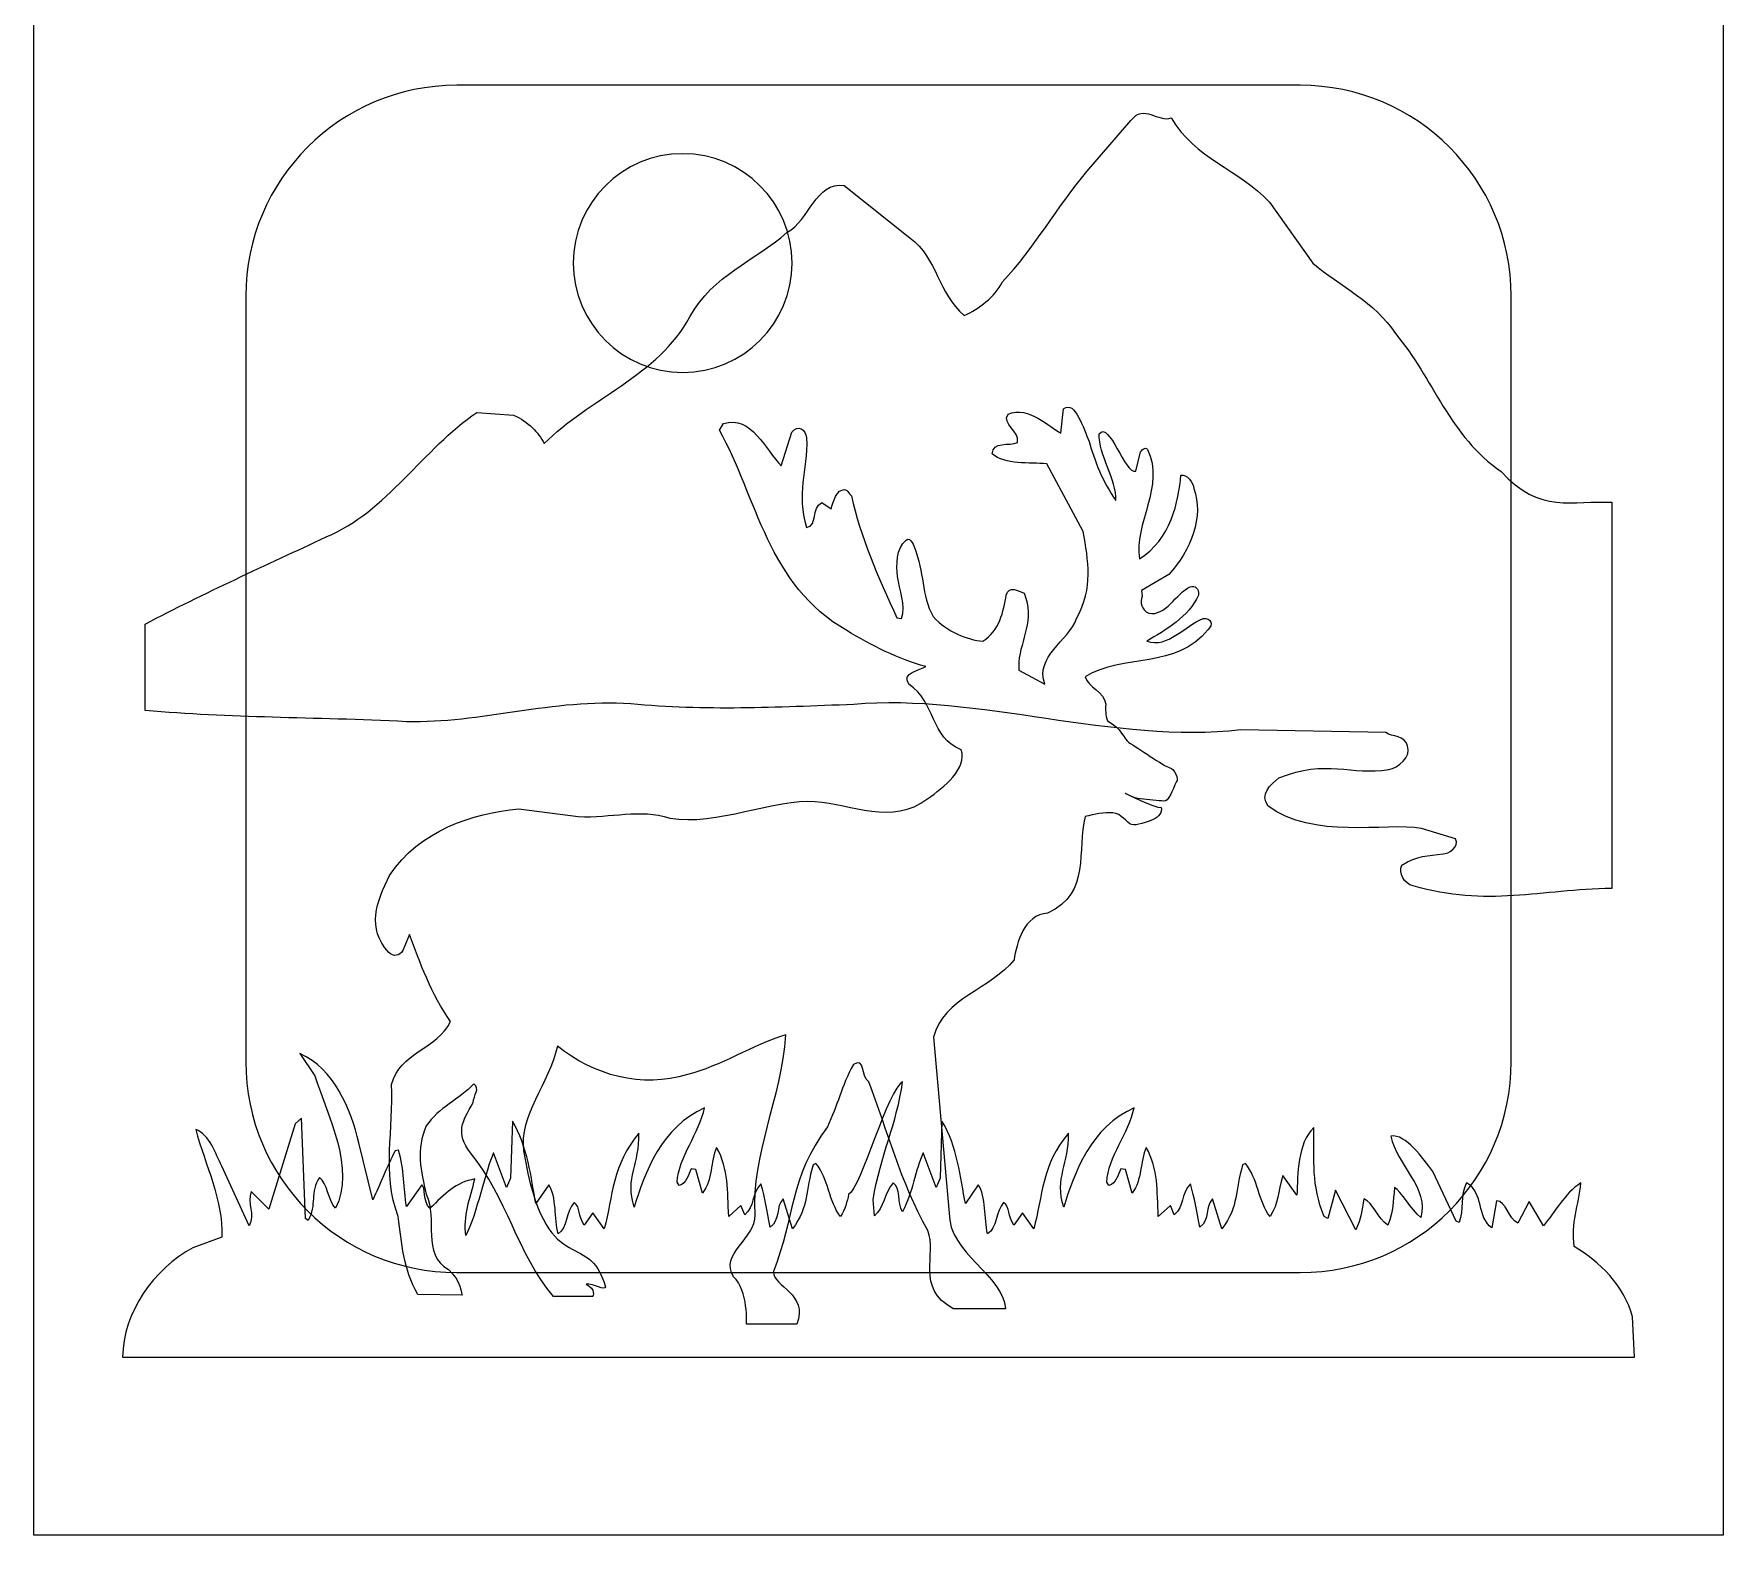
# Model space of a CAD drawing. Header units: centimetres. Extents: x -50 to 38, y -16.5 to 53.8.
# Drawn here: x 13.06 to 28.32, y -12.63 to 0.93 of the extents above; entities that cross this region are included whole.
import ezdxf
from ezdxf.lldxf.tags import DXFTag

# ---------------------------------------------------------------- set-up
doc = ezdxf.new("R2010")
doc.units = ezdxf.units.CM
doc.header["$MEASUREMENT"] = 0
doc.layers.add('layer 1', color=7, linetype='Continuous')
tags = doc.linetypes.add('New Line5', pattern=[0.2, 0.1, -0.1]).pattern_tags.tags
tags[6:7] = [DXFTag(74, 4), DXFTag(75, 0), DXFTag(340, '0'), DXFTag(46, 1.0), DXFTag(50, 0.0), DXFTag(44, 0.0), DXFTag(45, 0.0)]
tags[4:5] = [DXFTag(74, 4), DXFTag(75, 0), DXFTag(340, '0'), DXFTag(46, 1.0), DXFTag(50, 0.0), DXFTag(44, 0.0), DXFTag(45, 0.0)]
tags = doc.linetypes.add('New Line6', pattern=[0.2, 0.1, -0.1]).pattern_tags.tags
tags[6:7] = [DXFTag(74, 4), DXFTag(75, 0), DXFTag(340, '0'), DXFTag(46, 1.0), DXFTag(50, 0.0), DXFTag(44, 0.0), DXFTag(45, 0.0)]
tags[4:5] = [DXFTag(74, 4), DXFTag(75, 0), DXFTag(340, '0'), DXFTag(46, 1.0), DXFTag(50, 0.0), DXFTag(44, 0.0), DXFTag(45, 0.0)]
tags = doc.linetypes.add('New Line7', pattern=[0.2, 0.1, -0.1]).pattern_tags.tags
tags[6:7] = [DXFTag(74, 4), DXFTag(75, 0), DXFTag(340, '0'), DXFTag(46, 1.0), DXFTag(50, 0.0), DXFTag(44, 0.0), DXFTag(45, 0.0)]
tags[4:5] = [DXFTag(74, 4), DXFTag(75, 0), DXFTag(340, '0'), DXFTag(46, 1.0), DXFTag(50, 0.0), DXFTag(44, 0.0), DXFTag(45, 0.0)]
tags = doc.linetypes.add('New Line8', pattern=[0.2, 0.1, -0.1]).pattern_tags.tags
tags[6:7] = [DXFTag(74, 4), DXFTag(75, 0), DXFTag(340, '0'), DXFTag(46, 1.0), DXFTag(50, 0.0), DXFTag(44, 0.0), DXFTag(45, 0.0)]
tags[4:5] = [DXFTag(74, 4), DXFTag(75, 0), DXFTag(340, '0'), DXFTag(46, 1.0), DXFTag(50, 0.0), DXFTag(44, 0.0), DXFTag(45, 0.0)]

msp = doc.modelspace()

# ---------------------------------------------------------------- linework, layer by layer
at = {"layer": 'layer 1', "lineweight": 18}
msp.add_open_spline([(20.71448, 13.46342), (20.71448, 13.46342), (28.31883, 5.92548), (28.31883, 5.92548), (28.31883, 5.92548), (28.31883, 5.92548), (28.31883, -12.62883), (28.31883, -12.62883), (28.31883, -12.62883), (28.31883, -12.62883), (13.05753, -12.62883), (13.05753, -12.62883), (13.05753, -12.62883), (13.05753, -12.62883), (13.05753, 5.92548), (13.05753, 5.92548)], degree=3, knots=[0, 0, 0, 0, 0.2, 0.2, 0.2, 0.2, 0.4, 0.4, 0.4, 0.4, 0.6, 0.6, 0.6, 0.6, 1, 1, 1, 1], dxfattribs=at)
at = {"layer": 'layer 1', "color": 7, "lineweight": 18}
msp.add_open_spline([(16.87817, 0.46755), (16.87817, 0.46755), (24.49817, 0.46755), (24.49817, 0.46755), (24.49817, 0.46755), (25.5503, 0.46755), (26.40317, -0.38533), (26.40317, -1.43745), (26.40317, -1.43745), (26.40317, -1.43745), (26.40317, -8.3519), (26.40317, -8.3519), (26.40317, -8.3519), (26.40317, -9.40402), (25.5503, -10.2569), (24.49817, -10.2569), (24.49817, -10.2569), (24.49817, -10.2569), (16.87817, -10.2569), (16.87817, -10.2569), (16.87817, -10.2569), (15.82605, -10.2569), (14.97317, -9.40402), (14.97317, -8.3519), (14.97317, -8.3519), (14.97317, -8.3519), (14.97317, -1.43745), (14.97317, -1.43745), (14.97317, -1.43745), (14.97317, -0.38533), (15.82605, 0.46755), (16.87817, 0.46755)], degree=3, knots=[0, 0, 0, 0, 0.11111111, 0.11111111, 0.11111111, 0.11111111, 0.22222222, 0.22222222, 0.22222222, 0.22222222, 0.33333333, 0.33333333, 0.33333333, 0.33333333, 0.44444444, 0.44444444, 0.44444444, 0.44444444, 0.55555556, 0.55555556, 0.55555556, 0.55555556, 0.66666667, 0.66666667, 0.66666667, 0.66666667, 0.77777778, 0.77777778, 0.77777778, 0.77777778, 1, 1, 1, 1], dxfattribs=at)
at = {"layer": 'layer 1', "linetype": 'New Line5', "lineweight": 18}
msp.add_open_spline([(17.66947, -2.76971), (17.60964, -2.66571), (17.53072, -2.57262), (17.39148, -2.51187), (17.39148, -2.51187), (17.39148, -2.51187), (17.05987, -2.48717), (17.05987, -2.48717), (17.05987, -2.48717), (16.57656, -2.81526), (16.24495, -3.38676), (15.69815, -3.61253), (15.69815, -3.61253), (15.16545, -3.86301), (14.59043, -4.12053), (14.06479, -4.39923), (14.06479, -4.39923), (14.06479, -4.39923), (14.06479, -5.17887), (14.06479, -5.17887), (14.06479, -5.17887), (14.82675, -5.24942), (15.58173, -5.23884), (16.42487, -5.28117), (16.42487, -5.28117), (17.08809, -5.29881), (17.75131, -5.07303), (18.44981, -5.1189), (18.44981, -5.1189), (19.12362, -5.18592), (19.75509, -5.15065), (20.46418, -5.12595), (20.46418, -5.12595), (21.57539, -5.02365), (22.82775, -5.48931), (23.9602, -5.35526), (23.9602, -5.35526), (23.9602, -5.35526), (25.27254, -5.37995), (25.27254, -5.37995), (25.27254, -5.37995), (25.32898, -5.41876), (25.44187, -5.40112), (25.46656, -5.4999), (25.46656, -5.4999), (25.50537, -5.59515), (25.3819, -5.70098), (25.2972, -5.71156), (25.2972, -5.71156), (24.96206, -5.77153), (24.73275, -5.61278), (24.30593, -5.78917), (24.30593, -5.78917), (24.22831, -5.84562), (24.12954, -5.94087), (24.20715, -6.04317), (24.20715, -6.04317), (24.61284, -6.34656), (25.26548, -6.19134), (25.59356, -6.24426), (25.59356, -6.24426), (25.59356, -6.24426), (25.90048, -6.33951), (25.90048, -6.33951), (25.90048, -6.33951), (25.93929, -6.41359), (25.83345, -6.47709), (25.78759, -6.47356), (25.78759, -6.47356), (25.64997, -6.49826), (25.55829, -6.48415), (25.41718, -6.57587), (25.41718, -6.57587), (25.3819, -6.64642), (25.43481, -6.74873), (25.51948, -6.76284), (25.51948, -6.76284), (26.17914, -6.9604), (26.67659, -6.79459), (27.31159, -6.78753), (27.31159, -6.78753), (27.31159, -6.78753), (27.31159, -3.29856), (27.31159, -3.29856), (27.31159, -3.29856), (26.9694, -3.28092), (26.65539, -3.40792), (26.31323, -3.01987), (26.31323, -3.01987), (25.85109, -2.70942), (25.6994, -2.18026), (25.3572, -1.77456), (25.3572, -1.77456), (25.17729, -1.49234), (24.85273, -1.34417), (24.61284, -1.13956), (24.61284, -1.13956), (24.61284, -1.13956), (24.22122, -0.58923), (24.22122, -0.58923), (24.22122, -0.58923), (23.939, -0.28937), (23.54745, -0.19412), (23.33226, 0.17277), (23.33226, 0.17277), (23.21581, 0.12691), (23.08179, 0.30683), (22.96886, 0.14808), (22.96886, 0.14808), (22.96886, 0.14808), (22.57026, -0.31053), (22.57026, -0.31053), (22.57026, -0.31053), (22.30568, -0.62803), (22.09048, -1.00903), (21.80826, -1.3089), (21.80826, -1.3089), (21.73414, -1.45001), (21.60012, -1.54878), (21.46254, -1.61228), (21.46254, -1.61228), (21.22261, -1.4112), (21.22618, -1.10076), (20.97218, -0.91026), (20.97218, -0.91026), (20.97218, -0.91026), (20.37951, -0.43753), (20.37951, -0.43753), (20.37951, -0.43753), (20.11842, -0.40226), (20.06201, -0.75503), (19.86445, -0.86087), (19.86445, -0.86087), (19.55397, -1.12898), (19.2012, -1.24187), (18.98251, -1.62287), (18.98251, -1.62287), (18.70381, -2.15556), (18.06458, -2.36402), (17.66947, -2.76971)], degree=3, knots=[0, 0, 0, 0, 0.02777778, 0.02777778, 0.02777778, 0.02777778, 0.05555556, 0.05555556, 0.05555556, 0.05555556, 0.08333333, 0.08333333, 0.08333333, 0.08333333, 0.11111111, 0.11111111, 0.11111111, 0.11111111, 0.13888889, 0.13888889, 0.13888889, 0.13888889, 0.16666667, 0.16666667, 0.16666667, 0.16666667, 0.19444444, 0.19444444, 0.19444444, 0.19444444, 0.22222222, 0.22222222, 0.22222222, 0.22222222, 0.25, 0.25, 0.25, 0.25, 0.27777778, 0.27777778, 0.27777778, 0.27777778, 0.30555556, 0.30555556, 0.30555556, 0.30555556, 0.33333333, 0.33333333, 0.33333333, 0.33333333, 0.36111111, 0.36111111, 0.36111111, 0.36111111, 0.38888889, 0.38888889, 0.38888889, 0.38888889, 0.41666667, 0.41666667, 0.41666667, 0.41666667, 0.44444444, 0.44444444, 0.44444444, 0.44444444, 0.47222222, 0.47222222, 0.47222222, 0.47222222, 0.5, 0.5, 0.5, 0.5, 0.52777778, 0.52777778, 0.52777778, 0.52777778, 0.55555556, 0.55555556, 0.55555556, 0.55555556, 0.58333333, 0.58333333, 0.58333333, 0.58333333, 0.61111111, 0.61111111, 0.61111111, 0.61111111, 0.63888889, 0.63888889, 0.63888889, 0.63888889, 0.66666667, 0.66666667, 0.66666667, 0.66666667, 0.69444444, 0.69444444, 0.69444444, 0.69444444, 0.72222222, 0.72222222, 0.72222222, 0.72222222, 0.75, 0.75, 0.75, 0.75, 0.77777778, 0.77777778, 0.77777778, 0.77777778, 0.80555556, 0.80555556, 0.80555556, 0.80555556, 0.83333333, 0.83333333, 0.83333333, 0.83333333, 0.86111111, 0.86111111, 0.86111111, 0.86111111, 0.88888889, 0.88888889, 0.88888889, 0.88888889, 0.91666667, 0.91666667, 0.91666667, 0.91666667, 0.94444444, 0.94444444, 0.94444444, 0.94444444, 1, 1, 1, 1], dxfattribs=at)
at = {"layer": 'layer 1', "linetype": 'New Line6', "lineweight": 18}
msp.add_open_spline([(17.93145, -1.13833), (17.93145, -0.5928), (18.37369, -0.15055), (18.91923, -0.15055), (18.91923, -0.15055), (19.46476, -0.15055), (19.90701, -0.5928), (19.90701, -1.13833), (19.90701, -1.13833), (19.90701, -1.68387), (19.46476, -2.12611), (18.91923, -2.12611), (18.91923, -2.12611), (18.37369, -2.12611), (17.93145, -1.68387), (17.93145, -1.13833)], degree=3, knots=[0, 0, 0, 0, 0.2, 0.2, 0.2, 0.2, 0.4, 0.4, 0.4, 0.4, 0.6, 0.6, 0.6, 0.6, 1, 1, 1, 1], dxfattribs=at)
at = {"layer": 'layer 1', "linetype": 'New Line8', "lineweight": 18}
msp.add_open_spline([(21.11573, -4.78326), (21.06281, -4.81501), (20.88939, -4.8397), (20.96347, -4.94201), (20.96347, -4.94201), (21.20689, -5.10781), (21.15397, -5.42531), (21.43619, -5.53468), (21.43619, -5.53468), (21.49264, -5.70401), (21.27744, -5.87687), (21.1328, -5.97565), (21.1328, -5.97565), (20.80825, -6.22259), (20.44841, -6.02504), (20.1168, -6.00034), (20.1168, -6.00034), (19.7605, -5.97212), (19.21722, -6.22612), (18.80447, -6.15204), (18.80447, -6.15204), (18.5293, -6.06384), (18.27883, -6.15204), (17.97544, -6.13793), (17.97544, -6.13793), (17.97544, -6.13793), (17.43922, -6.06737), (17.43922, -6.06737), (17.43922, -6.06737), (17.01589, -6.11323), (16.54316, -6.25787), (16.27152, -6.67062), (16.27152, -6.67062), (16.15158, -6.91051), (16.06339, -7.14334), (16.26447, -7.36559), (16.26447, -7.36559), (16.3068, -7.40793), (16.36325, -7.39734), (16.39147, -7.34795), (16.39147, -7.34795), (16.39147, -7.34795), (16.45201, -7.20331), (16.45201, -7.20331), (16.45201, -7.20331), (16.54373, -7.45379), (16.64956, -7.74306), (16.82242, -7.99001), (16.82242, -7.99001), (16.70601, -8.23343), (16.35972, -8.27223), (16.28916, -8.55798), (16.28916, -8.55798), (16.31033, -8.95662), (16.20097, -9.35526), (16.34914, -9.75037), (16.34914, -9.75037), (16.38441, -10.00084), (16.39143, -10.21251), (16.52549, -10.45593), (16.52549, -10.45593), (16.52549, -10.45593), (16.92593, -10.45935), (16.92593, -10.45935), (16.92593, -10.45935), (16.92593, -10.45935), (16.91534, -10.32349), (16.80246, -10.23008), (16.80246, -10.23008), (16.55551, -10.08897), (16.70897, -9.77506), (16.60314, -9.54929), (16.60314, -9.54929), (16.55375, -9.34115), (16.50789, -9.14359), (16.60314, -8.93193), (16.60314, -8.93193), (16.71602, -8.76259), (16.89947, -8.69556), (17.03352, -8.55093), (17.03352, -8.55093), (17.0935, -8.59679), (17.03, -8.65323), (17.02647, -8.72026), (17.02647, -8.72026), (16.92769, -8.89665), (16.86419, -8.99543), (17.00177, -9.17534), (17.00177, -9.17534), (17.34044, -9.58456), (17.41452, -10.07397), (17.75319, -10.47261), (17.75319, -10.47261), (17.75319, -10.47261), (18.10773, -10.47261), (18.10773, -10.47261), (18.10773, -10.47261), (18.10773, -10.47261), (18.1386, -10.40206), (18.046, -10.36237), (18.046, -10.36237), (18.11084, -10.35362), (18.22239, -10.42587), (18.22239, -10.38442), (18.22239, -10.38442), (18.06364, -9.83761), (17.6844, -10.35355), (17.48155, -9.1577), (17.48155, -9.1577), (17.43922, -8.84726), (17.71086, -8.5474), (17.78847, -8.21226), (17.78847, -8.21226), (18.11302, -8.47331), (18.55047, -8.59679), (18.96322, -8.46626), (18.96322, -8.46626), (19.25955, -8.3957), (19.5453, -8.20168), (19.85222, -8.10995), (19.85222, -8.10995), (19.80989, -8.68498), (19.54177, -9.18945), (19.57352, -9.73626), (19.57352, -9.73626), (19.58411, -9.94793), (19.24544, -10.08904), (19.3795, -10.29365), (19.3795, -10.29365), (19.51355, -10.42065), (19.49591, -10.72393), (19.49591, -10.72393), (19.49591, -10.72393), (19.49591, -10.72393), (19.951, -10.72397), (19.951, -10.72397), (19.951, -10.72397), (20.05683, -10.44174), (19.73933, -10.38883), (19.73933, -10.24772), (19.73933, -10.24772), (19.92983, -9.76088), (19.88397, -9.40112), (20.22616, -8.93898), (20.22616, -8.93898), (20.32141, -8.74848), (20.34964, -8.57555), (20.46252, -8.37799), (20.46252, -8.37799), (20.57189, -8.31097), (20.5225, -8.48037), (20.60011, -8.53329), (20.60011, -8.53329), (20.76944, -8.97426), (20.88586, -9.4364), (21.1328, -9.87737), (21.1328, -9.87737), (21.221, -10.09256), (21.01991, -10.39588), (21.36211, -10.58286), (21.36211, -10.58286), (21.36211, -10.58286), (21.83494, -10.58286), (21.83494, -10.58286), (21.83494, -10.58286), (21.82083, -10.28645), (21.31977, -10.07845), (21.32683, -9.71862), (21.32683, -9.71862), (21.32683, -9.71862), (21.18572, -8.13105), (21.18572, -8.13105), (21.18572, -8.13105), (21.26686, -7.7818), (21.71489, -7.69015), (21.91244, -7.43262), (21.91244, -7.43262), (21.93714, -7.28093), (22.00064, -7.02693), (22.21583, -7.00929), (22.21583, -7.00929), (22.61447, -6.82937), (22.47392, -6.43779), (22.55506, -6.13793), (22.55506, -6.13793), (22.638, -6.11563), (22.7275, -6.09901), (22.80493, -6.10364), (22.80493, -6.10364), (22.8824, -6.10826), (22.93155, -6.19663), (22.97346, -6.21077), (22.97346, -6.21077), (23.01537, -6.22496), (23.1188, -6.18446), (23.17052, -6.16421), (23.17052, -6.16421), (23.22223, -6.14396), (23.25257, -6.09136), (23.24301, -6.05583), (23.24301, -6.05583), (23.18061, -6.05989), (22.91641, -5.9276), (22.91641, -5.9276), (22.91641, -5.9276), (22.91641, -5.9276), (22.98986, -5.97131), (23.05544, -5.97911), (23.05544, -5.97911), (23.12106, -5.98687), (23.21786, -5.99265), (23.26411, -5.99928), (23.26411, -5.99928), (23.31032, -6.00592), (23.34292, -5.90029), (23.37873, -5.82081), (23.37873, -5.82081), (23.40677, -5.80695), (23.35876, -5.69918), (23.32002, -5.69688), (23.32002, -5.69688), (23.2663, -5.68591), (23.02479, -5.5109), (22.94961, -5.46758), (22.94961, -5.46758), (22.90745, -5.44327), (22.88311, -5.33599), (22.75558, -5.27355), (22.75558, -5.27355), (22.73981, -5.22063), (22.7354, -5.17766), (22.74147, -5.12193), (22.74147, -5.12193), (22.72736, -5.01256), (22.58272, -4.97023), (22.5545, -4.87498), (22.5545, -4.87498), (22.89316, -4.66684), (23.38705, -4.80795), (23.66222, -4.45165), (23.66222, -4.45165), (23.7169, -4.40924), (23.6975, -4.33876), (23.61989, -4.34934), (23.61989, -4.34934), (23.45055, -4.41637), (23.30591, -4.61745), (23.11189, -4.55395), (23.11189, -4.55395), (23.27769, -4.45518), (23.49641, -4.3317), (23.57755, -4.13768), (23.57755, -4.13768), (23.58461, -4.07411), (23.5458, -4.04948), (23.50347, -4.06359), (23.50347, -4.06359), (23.37647, -4.12004), (23.28122, -4.33523), (23.12952, -4.29995), (23.12952, -4.29995), (23.05897, -4.27173), (23.05191, -4.20118), (23.06955, -4.14826), (23.06955, -4.14826), (23.06955, -4.14826), (23.0625, -4.09534), (23.0625, -4.09534), (23.0625, -4.09534), (23.0625, -4.09534), (23.30944, -3.9507), (23.30944, -3.9507), (23.30944, -3.9507), (23.507, -3.73551), (23.634, -3.42506), (23.53522, -3.17459), (23.53522, -3.17459), (23.53875, -3.1252), (23.47172, -3.04054), (23.4188, -3.05465), (23.4188, -3.05465), (23.40116, -3.28748), (23.32708, -3.64026), (23.04486, -3.80959), (23.04486, -3.80959), (22.99194, -3.49915), (23.28062, -3.14859), (23.11718, -2.82174), (23.11718, -2.82174), (23.09954, -2.78647), (23.05544, -2.84298), (23.05544, -2.84298), (23.05544, -2.84298), (23.05544, -2.84298), (23.01311, -3.01937), (23.01311, -3.01937), (23.01311, -3.01937), (22.91433, -3.05105), (22.77322, -2.55716), (22.6815, -2.6807), (22.6815, -2.6807), (22.67444, -2.87473), (22.84025, -3.08993), (22.83319, -3.28395), (22.83319, -3.28395), (22.71325, -3.11815), (22.63973, -2.92059), (22.59034, -2.75126), (22.59034, -2.75126), (22.54095, -2.63837), (22.46454, -2.37195), (22.36047, -2.45493), (22.36047, -2.45493), (22.36047, -2.45493), (22.33577, -2.67365), (22.33577, -2.67365), (22.33577, -2.67365), (22.23347, -2.62426), (22.04297, -2.42318), (21.85952, -2.50431), (21.85952, -2.50431), (21.79602, -2.59604), (21.96889, -2.65248), (21.94419, -2.75831), (21.94419, -2.75831), (21.87011, -2.79359), (21.71841, -2.7442), (21.71489, -2.86062), (21.71489, -2.86062), (21.83483, -2.96645), (22.05002, -2.9347), (22.20877, -2.95234), (22.20877, -2.95234), (22.20877, -2.95234), (22.53686, -3.56265), (22.53686, -3.56265), (22.53686, -3.56265), (22.58272, -3.83076), (22.63211, -4.06712), (22.47689, -4.34934), (22.47689, -4.34934), (22.4028, -4.55395), (22.09941, -4.69154), (22.19114, -4.94201), (22.19114, -4.94201), (22.19114, -4.94201), (21.95477, -4.81501), (21.95477, -4.81501), (21.95477, -4.81501), (21.95477, -4.81501), (21.95477, -4.74093), (21.95477, -4.74093), (21.95477, -4.74093), (21.97594, -4.53631), (22.09941, -4.36345), (22.00416, -4.12004), (22.00416, -4.12004), (21.95125, -4.1024), (21.86658, -4.04595), (21.84189, -4.13768), (21.84189, -4.13768), (21.81719, -4.28231), (21.78191, -4.46223), (21.63022, -4.55395), (21.63022, -4.55395), (21.48911, -4.53984), (21.30919, -4.47281), (21.18219, -4.3317), (21.18219, -4.3317), (21.07283, -4.13415), (21.10458, -3.93306), (21.01286, -3.70729), (21.01286, -3.70729), (21.01286, -3.70729), (20.98287, -3.60667), (20.93877, -3.64026), (20.93877, -3.64026), (20.84705, -3.71081), (20.84705, -3.87309), (20.86116, -3.96834), (20.86116, -3.96834), (20.87175, -4.09534), (20.9423, -4.22587), (20.89644, -4.34934), (20.89644, -4.34934), (20.89644, -4.34934), (20.85411, -4.34229), (20.85411, -4.34229), (20.85411, -4.34229), (20.68477, -3.97893), (20.5225, -3.60145), (20.44489, -3.24162), (20.44489, -3.24162), (20.41314, -3.22045), (20.41314, -3.17106), (20.36022, -3.1887), (20.36022, -3.1887), (20.29496, -3.20098), (20.26144, -3.35804), (20.26144, -3.35804), (20.26144, -3.35804), (20.26144, -3.35804), (20.17677, -3.30159), (20.17677, -3.30159), (20.17677, -3.30159), (20.07447, -3.35451), (20.14502, -3.50973), (20.03919, -3.52737), (20.03919, -3.52737), (19.94041, -3.21693), (20.04977, -3.02643), (20.03919, -2.71598), (20.03919, -2.71598), (20.03037, -2.64536), (19.95805, -2.58898), (19.90514, -2.66659), (19.90514, -2.66659), (19.90514, -2.66659), (19.80989, -2.96998), (19.80989, -2.96998), (19.80989, -2.96998), (19.66877, -2.82887), (19.53825, -2.50431), (19.28777, -2.58898), (19.28777, -2.58898), (19.28777, -2.58898), (19.2525, -2.64895), (19.2525, -2.64895), (19.2525, -2.64895), (19.58764, -3.2522), (19.68994, -4.05301), (20.40255, -4.4587), (20.40255, -4.4587), (20.62833, -4.59629), (20.86526, -4.7127), (21.11573, -4.78326)], degree=3, knots=[0, 0, 0, 0, 0.00909091, 0.00909091, 0.00909091, 0.00909091, 0.01818182, 0.01818182, 0.01818182, 0.01818182, 0.02727273, 0.02727273, 0.02727273, 0.02727273, 0.03636364, 0.03636364, 0.03636364, 0.03636364, 0.04545455, 0.04545455, 0.04545455, 0.04545455, 0.05454545, 0.05454545, 0.05454545, 0.05454545, 0.06363636, 0.06363636, 0.06363636, 0.06363636, 0.07272727, 0.07272727, 0.07272727, 0.07272727, 0.08181818, 0.08181818, 0.08181818, 0.08181818, 0.09090909, 0.09090909, 0.09090909, 0.09090909, 0.1, 0.1, 0.1, 0.1, 0.10909091, 0.10909091, 0.10909091, 0.10909091, 0.11818182, 0.11818182, 0.11818182, 0.11818182, 0.12727273, 0.12727273, 0.12727273, 0.12727273, 0.13636364, 0.13636364, 0.13636364, 0.13636364, 0.14545455, 0.14545455, 0.14545455, 0.14545455, 0.15454545, 0.15454545, 0.15454545, 0.15454545, 0.16363636, 0.16363636, 0.16363636, 0.16363636, 0.17272727, 0.17272727, 0.17272727, 0.17272727, 0.18181818, 0.18181818, 0.18181818, 0.18181818, 0.19090909, 0.19090909, 0.19090909, 0.19090909, 0.2, 0.2, 0.2, 0.2, 0.20909091, 0.20909091, 0.20909091, 0.20909091, 0.21818182, 0.21818182, 0.21818182, 0.21818182, 0.22727273, 0.22727273, 0.22727273, 0.22727273, 0.23636364, 0.23636364, 0.23636364, 0.23636364, 0.24545455, 0.24545455, 0.24545455, 0.24545455, 0.25454545, 0.25454545, 0.25454545, 0.25454545, 0.26363636, 0.26363636, 0.26363636, 0.26363636, 0.27272727, 0.27272727, 0.27272727, 0.27272727, 0.28181818, 0.28181818, 0.28181818, 0.28181818, 0.29090909, 0.29090909, 0.29090909, 0.29090909, 0.3, 0.3, 0.3, 0.3, 0.30909091, 0.30909091, 0.30909091, 0.30909091, 0.31818182, 0.31818182, 0.31818182, 0.31818182, 0.32727273, 0.32727273, 0.32727273, 0.32727273, 0.33636364, 0.33636364, 0.33636364, 0.33636364, 0.34545455, 0.34545455, 0.34545455, 0.34545455, 0.35454545, 0.35454545, 0.35454545, 0.35454545, 0.36363636, 0.36363636, 0.36363636, 0.36363636, 0.37272727, 0.37272727, 0.37272727, 0.37272727, 0.38181818, 0.38181818, 0.38181818, 0.38181818, 0.39090909, 0.39090909, 0.39090909, 0.39090909, 0.4, 0.4, 0.4, 0.4, 0.40909091, 0.40909091, 0.40909091, 0.40909091, 0.41818182, 0.41818182, 0.41818182, 0.41818182, 0.42727273, 0.42727273, 0.42727273, 0.42727273, 0.43636364, 0.43636364, 0.43636364, 0.43636364, 0.44545455, 0.44545455, 0.44545455, 0.44545455, 0.45454545, 0.45454545, 0.45454545, 0.45454545, 0.46363636, 0.46363636, 0.46363636, 0.46363636, 0.47272727, 0.47272727, 0.47272727, 0.47272727, 0.48181818, 0.48181818, 0.48181818, 0.48181818, 0.49090909, 0.49090909, 0.49090909, 0.49090909, 0.5, 0.5, 0.5, 0.5, 0.50909091, 0.50909091, 0.50909091, 0.50909091, 0.51818182, 0.51818182, 0.51818182, 0.51818182, 0.52727273, 0.52727273, 0.52727273, 0.52727273, 0.53636364, 0.53636364, 0.53636364, 0.53636364, 0.54545455, 0.54545455, 0.54545455, 0.54545455, 0.55454545, 0.55454545, 0.55454545, 0.55454545, 0.56363636, 0.56363636, 0.56363636, 0.56363636, 0.57272727, 0.57272727, 0.57272727, 0.57272727, 0.58181818, 0.58181818, 0.58181818, 0.58181818, 0.59090909, 0.59090909, 0.59090909, 0.59090909, 0.6, 0.6, 0.6, 0.6, 0.60909091, 0.60909091, 0.60909091, 0.60909091, 0.61818182, 0.61818182, 0.61818182, 0.61818182, 0.62727273, 0.62727273, 0.62727273, 0.62727273, 0.63636364, 0.63636364, 0.63636364, 0.63636364, 0.64545455, 0.64545455, 0.64545455, 0.64545455, 0.65454545, 0.65454545, 0.65454545, 0.65454545, 0.66363636, 0.66363636, 0.66363636, 0.66363636, 0.67272727, 0.67272727, 0.67272727, 0.67272727, 0.68181818, 0.68181818, 0.68181818, 0.68181818, 0.69090909, 0.69090909, 0.69090909, 0.69090909, 0.7, 0.7, 0.7, 0.7, 0.70909091, 0.70909091, 0.70909091, 0.70909091, 0.71818182, 0.71818182, 0.71818182, 0.71818182, 0.72727273, 0.72727273, 0.72727273, 0.72727273, 0.73636364, 0.73636364, 0.73636364, 0.73636364, 0.74545455, 0.74545455, 0.74545455, 0.74545455, 0.75454545, 0.75454545, 0.75454545, 0.75454545, 0.76363636, 0.76363636, 0.76363636, 0.76363636, 0.77272727, 0.77272727, 0.77272727, 0.77272727, 0.78181818, 0.78181818, 0.78181818, 0.78181818, 0.79090909, 0.79090909, 0.79090909, 0.79090909, 0.8, 0.8, 0.8, 0.8, 0.80909091, 0.80909091, 0.80909091, 0.80909091, 0.81818182, 0.81818182, 0.81818182, 0.81818182, 0.82727273, 0.82727273, 0.82727273, 0.82727273, 0.83636364, 0.83636364, 0.83636364, 0.83636364, 0.84545455, 0.84545455, 0.84545455, 0.84545455, 0.85454545, 0.85454545, 0.85454545, 0.85454545, 0.86363636, 0.86363636, 0.86363636, 0.86363636, 0.87272727, 0.87272727, 0.87272727, 0.87272727, 0.88181818, 0.88181818, 0.88181818, 0.88181818, 0.89090909, 0.89090909, 0.89090909, 0.89090909, 0.9, 0.9, 0.9, 0.9, 0.90909091, 0.90909091, 0.90909091, 0.90909091, 0.91818182, 0.91818182, 0.91818182, 0.91818182, 0.92727273, 0.92727273, 0.92727273, 0.92727273, 0.93636364, 0.93636364, 0.93636364, 0.93636364, 0.94545455, 0.94545455, 0.94545455, 0.94545455, 0.95454545, 0.95454545, 0.95454545, 0.95454545, 0.96363636, 0.96363636, 0.96363636, 0.96363636, 0.97272727, 0.97272727, 0.97272727, 0.97272727, 0.98181818, 0.98181818, 0.98181818, 0.98181818, 1, 1, 1, 1], dxfattribs=at)
at = {"layer": 'layer 1', "linetype": 'New Line7', "lineweight": 18}
msp.add_open_spline([(16.96112, -9.92176), (17.0599, -9.72773), (17.13748, -9.33735), (17.21156, -9.17507), (17.21156, -9.17507), (17.21156, -9.17507), (17.32798, -9.48904), (17.32798, -9.48904), (17.32798, -9.48904), (17.32798, -9.48904), (17.36326, -9.40438), (17.36326, -9.40438), (17.36326, -9.40438), (17.36326, -9.40438), (17.38089, -8.88932), (17.38089, -8.88932), (17.38089, -8.88932), (17.51848, -9.11157), (17.55023, -9.40438), (17.59256, -9.63368), (17.59256, -9.63368), (17.59256, -9.63368), (17.70898, -9.46435), (17.70898, -9.46435), (17.70898, -9.46435), (17.78306, -9.56313), (17.75837, -9.77832), (17.79364, -9.90532), (17.79364, -9.90532), (17.87831, -9.85946), (17.8642, -9.70071), (17.93828, -9.6231), (17.93828, -9.6231), (18.00178, -9.67249), (17.97003, -9.73952), (18.03001, -9.82771), (18.03001, -9.82771), (18.03001, -9.82771), (18.10762, -9.71835), (18.10762, -9.71835), (18.10762, -9.71835), (18.10762, -9.71835), (18.20992, -9.86299), (18.20992, -9.86299), (18.20992, -9.86299), (18.29106, -9.56665), (18.28048, -9.2809), (18.52389, -8.99868), (18.52389, -8.99868), (18.53448, -9.27385), (18.39337, -9.40085), (18.48156, -9.66543), (18.48156, -9.66543), (18.57328, -9.35852), (18.73203, -8.93518), (19.11656, -8.76938), (19.11656, -8.76938), (19.0707, -8.99515), (18.8802, -9.21388), (18.86962, -9.43965), (18.86962, -9.43965), (18.86962, -9.43965), (18.88726, -9.4714), (18.88726, -9.4714), (18.88726, -9.4714), (18.95781, -9.45024), (18.96839, -9.37263), (18.99662, -9.31971), (18.99662, -9.31971), (18.99662, -9.31971), (19.03895, -9.32677), (19.03895, -9.32677), (19.03895, -9.32677), (19.03895, -9.32677), (19.09892, -9.53843), (19.09892, -9.53843), (19.09892, -9.53843), (19.19064, -9.41849), (19.16948, -9.25621), (19.22592, -9.12568), (19.22592, -9.12568), (19.33881, -9.33382), (19.32117, -9.51021), (19.33528, -9.7501), (19.33528, -9.7501), (19.33528, -9.7501), (19.44464, -9.65132), (19.44464, -9.65132), (19.44464, -9.65132), (19.44464, -9.65132), (19.47992, -9.73599), (19.47992, -9.73599), (19.47992, -9.73599), (19.57164, -9.65485), (19.53637, -9.55607), (19.62456, -9.45377), (19.62456, -9.45377), (19.66689, -9.59135), (19.67748, -9.68307), (19.70923, -9.84535), (19.70923, -9.84535), (19.80801, -9.77832), (19.75509, -9.6619), (19.82564, -9.59135), (19.82564, -9.59135), (19.82564, -9.59135), (19.91031, -9.86299), (19.91031, -9.86299), (19.91031, -9.86299), (20.06553, -9.65132), (20.02673, -9.51727), (20.09728, -9.28443), (20.09728, -9.28443), (20.09728, -9.28443), (20.12198, -9.27032), (20.12198, -9.27032), (20.12198, -9.27032), (20.23487, -9.4079), (20.24192, -9.61957), (20.34423, -9.7501), (20.34423, -9.7501), (20.38765, -9.68593), (20.40515, -9.61477), (20.41835, -9.55134), (20.41835, -9.55134), (20.53124, -9.48079), (20.77814, -8.59299), (20.90514, -8.53302), (20.90514, -8.53302), (20.85576, -8.91402), (20.70406, -9.19271), (20.64056, -9.5984), (20.64056, -9.5984), (20.64056, -9.5984), (20.65114, -9.74304), (20.65114, -9.74304), (20.65114, -9.74304), (20.73934, -9.67602), (20.73934, -9.5349), (20.82048, -9.44671), (20.82048, -9.44671), (20.88751, -9.48552), (20.85928, -9.63015), (20.90514, -9.70777), (20.90514, -9.70777), (21.00392, -9.51374), (21.01803, -9.33735), (21.09212, -9.17507), (21.09212, -9.17507), (21.09212, -9.17507), (21.20853, -9.48904), (21.20853, -9.48904), (21.20853, -9.48904), (21.20853, -9.48904), (21.24381, -9.40438), (21.24381, -9.40438), (21.24381, -9.40438), (21.24381, -9.40438), (21.26145, -8.88932), (21.26145, -8.88932), (21.26145, -8.88932), (21.39903, -9.11157), (21.43078, -9.40438), (21.47312, -9.63368), (21.47312, -9.63368), (21.47312, -9.63368), (21.58953, -9.46435), (21.58953, -9.46435), (21.58953, -9.46435), (21.66362, -9.56313), (21.63892, -9.77832), (21.6742, -9.90532), (21.6742, -9.90532), (21.75887, -9.85946), (21.74476, -9.70071), (21.81884, -9.6231), (21.81884, -9.6231), (21.88234, -9.67249), (21.85059, -9.73952), (21.91056, -9.82771), (21.91056, -9.82771), (21.91056, -9.82771), (21.98817, -9.71835), (21.98817, -9.71835), (21.98817, -9.71835), (21.98817, -9.71835), (22.09048, -9.86299), (22.09048, -9.86299), (22.09048, -9.86299), (22.17162, -9.56665), (22.16103, -9.2809), (22.40445, -8.99868), (22.40445, -8.99868), (22.41503, -9.27385), (22.27392, -9.40085), (22.36212, -9.66543), (22.36212, -9.66543), (22.45384, -9.35852), (22.61259, -8.93518), (22.99712, -8.76938), (22.99712, -8.76938), (22.95126, -8.99515), (22.76076, -9.21388), (22.75017, -9.43965), (22.75017, -9.43965), (22.75017, -9.43965), (22.76781, -9.4714), (22.76781, -9.4714), (22.76781, -9.4714), (22.83837, -9.45024), (22.84895, -9.37263), (22.87717, -9.31971), (22.87717, -9.31971), (22.87717, -9.31971), (22.91951, -9.32677), (22.91951, -9.32677), (22.91951, -9.32677), (22.91951, -9.32677), (22.97948, -9.53843), (22.97948, -9.53843), (22.97948, -9.53843), (23.0712, -9.41849), (23.05003, -9.25621), (23.10648, -9.12568), (23.10648, -9.12568), (23.21937, -9.33382), (23.20173, -9.51021), (23.21584, -9.7501), (23.21584, -9.7501), (23.21584, -9.7501), (23.3252, -9.65132), (23.3252, -9.65132), (23.3252, -9.65132), (23.3252, -9.65132), (23.36048, -9.73599), (23.36048, -9.73599), (23.36048, -9.73599), (23.4522, -9.65485), (23.41692, -9.55607), (23.50512, -9.45377), (23.50512, -9.45377), (23.54745, -9.59135), (23.55803, -9.68307), (23.58978, -9.84535), (23.58978, -9.84535), (23.68856, -9.77832), (23.63564, -9.6619), (23.7062, -9.59135), (23.7062, -9.59135), (23.7062, -9.59135), (23.79087, -9.86299), (23.79087, -9.86299), (23.79087, -9.86299), (23.94609, -9.65132), (23.90728, -9.51727), (23.97784, -9.28443), (23.97784, -9.28443), (23.97784, -9.28443), (24.00253, -9.27032), (24.00253, -9.27032), (24.00253, -9.27032), (24.11542, -9.4079), (24.12248, -9.61957), (24.22478, -9.7501), (24.22478, -9.7501), (24.30592, -9.63015), (24.29181, -9.53138), (24.3412, -9.37968), (24.3412, -9.37968), (24.3412, -9.37968), (24.4682, -9.55607), (24.4682, -9.55607), (24.4682, -9.55607), (24.47526, -9.36557), (24.47173, -9.09393), (24.61989, -8.94577), (24.61989, -8.94577), (24.63048, -9.25268), (24.59167, -9.45729), (24.71514, -9.7501), (24.71514, -9.7501), (24.71514, -9.7501), (24.74689, -9.76774), (24.74689, -9.76774), (24.74689, -9.76774), (24.74689, -9.76774), (24.81745, -9.51374), (24.81745, -9.51374), (24.81745, -9.51374), (24.81745, -9.51374), (25.00089, -9.87004), (25.00089, -9.87004), (25.00089, -9.87004), (25.04676, -9.77127), (25.05734, -9.69718), (25.07145, -9.59135), (25.07145, -9.59135), (25.15964, -9.6231), (25.19492, -9.77127), (25.29017, -9.82771), (25.29017, -9.82771), (25.33956, -9.69365), (25.33603, -9.61957), (25.35014, -9.48904), (25.35014, -9.48904), (25.40659, -9.52079), (25.49831, -9.6866), (25.58651, -9.76068), (25.58651, -9.76068), (25.66764, -9.4961), (25.36778, -9.28443), (25.31487, -9.02338), (25.31487, -9.02338), (25.45245, -9.00221), (25.60414, -9.22446), (25.69587, -9.3444), (25.69587, -9.3444), (25.69587, -9.3444), (25.90753, -9.79243), (25.90753, -9.79243), (25.90753, -9.79243), (25.90753, -9.79243), (25.93223, -9.80302), (25.93223, -9.80302), (25.93223, -9.80302), (25.97809, -9.68307), (25.93928, -9.56313), (25.99926, -9.44671), (25.99926, -9.44671), (26.16153, -9.53843), (26.09098, -9.75715), (26.22856, -9.8524), (26.22856, -9.8524), (26.22856, -9.8524), (26.27089, -9.60899), (26.27089, -9.60899), (26.27089, -9.60899), (26.35909, -9.60899), (26.37673, -9.76774), (26.46492, -9.81007), (26.46492, -9.81007), (26.46492, -9.81007), (26.56723, -9.61604), (26.56723, -9.61604), (26.56723, -9.61604), (26.56723, -9.61604), (26.69423, -9.83477), (26.69423, -9.83477), (26.69423, -9.83477), (26.80006, -9.71129), (26.8812, -9.54549), (27.03289, -9.44671), (27.03289, -9.44671), (27.01526, -9.65132), (26.94117, -9.81007), (26.97292, -10.02174), (26.97292, -10.02174), (27.1987, -10.15579), (27.42801, -10.37452), (27.49856, -10.65674), (27.49856, -10.65674), (27.49856, -10.65674), (27.5162, -11.0201), (27.5162, -11.0201), (27.5162, -11.0201), (27.5162, -11.0201), (13.86017, -11.0201), (13.86017, -11.0201), (13.86017, -11.0201), (13.8637, -10.61793), (14.14239, -10.22282), (14.49517, -10.03232), (14.49517, -10.03232), (14.49517, -10.03232), (14.75623, -9.93707), (14.75623, -9.93707), (14.75623, -9.93707), (14.76681, -9.58782), (14.60806, -9.29502), (14.51987, -8.9634), (14.51987, -8.9634), (14.65039, -9.01632), (14.69626, -9.1786), (14.75623, -9.29502), (14.75623, -9.29502), (14.75623, -9.29502), (15.00317, -9.83477), (15.00317, -9.83477), (15.00317, -9.83477), (15.05962, -9.73246), (14.98201, -9.62663), (15.02081, -9.52432), (15.02081, -9.52432), (15.02081, -9.52432), (15.17956, -9.68307), (15.17956, -9.68307), (15.17956, -9.68307), (15.17956, -9.68307), (15.41945, -8.91402), (15.41945, -8.91402), (15.41945, -8.91402), (15.41945, -8.91402), (15.47589, -8.8611), (15.47589, -8.8611), (15.47589, -8.8611), (15.47589, -8.8611), (15.47589, -8.8611), (15.47589, -8.8611), (15.47589, -8.8611), (15.47589, -8.8611), (15.51117, -9.76774), (15.51117, -9.76774), (15.51117, -9.76774), (15.51117, -9.76774), (15.53587, -9.78538), (15.53587, -9.78538), (15.53587, -9.78538), (15.61701, -9.64779), (15.54645, -9.52785), (15.63817, -9.39732), (15.63817, -9.39732), (15.70873, -9.45024), (15.71578, -9.5984), (15.78281, -9.67602), (15.78281, -9.67602), (15.96273, -9.31971), (15.71931, -8.85404), (15.59584, -8.4801), (15.59584, -8.4801), (15.59584, -8.4801), (15.46178, -8.27902), (15.46178, -8.27902), (15.46178, -8.27902), (15.77223, -8.41307), (15.92039, -8.78349), (15.99448, -9.08335), (15.99448, -9.08335), (15.99448, -9.08335), (16.12148, -9.5984), (16.12148, -9.5984), (16.12148, -9.5984), (16.18498, -9.46435), (16.24495, -9.30207), (16.32256, -9.15743), (16.32256, -9.15743), (16.32256, -9.15743), (16.35078, -9.15038), (16.35078, -9.15038), (16.35078, -9.15038), (16.41076, -9.33029), (16.39312, -9.49257), (16.42487, -9.65838), (16.42487, -9.65838), (16.42487, -9.65838), (16.56245, -9.46435), (16.56245, -9.46435), (16.56245, -9.46435), (16.59773, -9.47846), (16.56951, -9.61957), (16.63653, -9.67602), (16.63653, -9.67602), (16.77059, -9.54902), (16.86937, -9.43965), (17.04223, -9.41143), (17.04223, -9.41143), (16.99989, -9.58077), (16.9329, -9.75595), (16.96112, -9.92176)], degree=3, knots=[0, 0, 0, 0, 0.00847458, 0.00847458, 0.00847458, 0.00847458, 0.01694915, 0.01694915, 0.01694915, 0.01694915, 0.02542373, 0.02542373, 0.02542373, 0.02542373, 0.03389831, 0.03389831, 0.03389831, 0.03389831, 0.04237288, 0.04237288, 0.04237288, 0.04237288, 0.05084746, 0.05084746, 0.05084746, 0.05084746, 0.05932203, 0.05932203, 0.05932203, 0.05932203, 0.06779661, 0.06779661, 0.06779661, 0.06779661, 0.07627119, 0.07627119, 0.07627119, 0.07627119, 0.08474576, 0.08474576, 0.08474576, 0.08474576, 0.09322034, 0.09322034, 0.09322034, 0.09322034, 0.10169492, 0.10169492, 0.10169492, 0.10169492, 0.11016949, 0.11016949, 0.11016949, 0.11016949, 0.11864407, 0.11864407, 0.11864407, 0.11864407, 0.12711864, 0.12711864, 0.12711864, 0.12711864, 0.13559322, 0.13559322, 0.13559322, 0.13559322, 0.1440678, 0.1440678, 0.1440678, 0.1440678, 0.15254237, 0.15254237, 0.15254237, 0.15254237, 0.16101695, 0.16101695, 0.16101695, 0.16101695, 0.16949153, 0.16949153, 0.16949153, 0.16949153, 0.1779661, 0.1779661, 0.1779661, 0.1779661, 0.18644068, 0.18644068, 0.18644068, 0.18644068, 0.19491525, 0.19491525, 0.19491525, 0.19491525, 0.20338983, 0.20338983, 0.20338983, 0.20338983, 0.21186441, 0.21186441, 0.21186441, 0.21186441, 0.22033898, 0.22033898, 0.22033898, 0.22033898, 0.22881356, 0.22881356, 0.22881356, 0.22881356, 0.23728814, 0.23728814, 0.23728814, 0.23728814, 0.24576271, 0.24576271, 0.24576271, 0.24576271, 0.25423729, 0.25423729, 0.25423729, 0.25423729, 0.26271186, 0.26271186, 0.26271186, 0.26271186, 0.27118644, 0.27118644, 0.27118644, 0.27118644, 0.27966102, 0.27966102, 0.27966102, 0.27966102, 0.28813559, 0.28813559, 0.28813559, 0.28813559, 0.29661017, 0.29661017, 0.29661017, 0.29661017, 0.30508475, 0.30508475, 0.30508475, 0.30508475, 0.31355932, 0.31355932, 0.31355932, 0.31355932, 0.3220339, 0.3220339, 0.3220339, 0.3220339, 0.33050847, 0.33050847, 0.33050847, 0.33050847, 0.33898305, 0.33898305, 0.33898305, 0.33898305, 0.34745763, 0.34745763, 0.34745763, 0.34745763, 0.3559322, 0.3559322, 0.3559322, 0.3559322, 0.36440678, 0.36440678, 0.36440678, 0.36440678, 0.37288136, 0.37288136, 0.37288136, 0.37288136, 0.38135593, 0.38135593, 0.38135593, 0.38135593, 0.38983051, 0.38983051, 0.38983051, 0.38983051, 0.39830508, 0.39830508, 0.39830508, 0.39830508, 0.40677966, 0.40677966, 0.40677966, 0.40677966, 0.41525424, 0.41525424, 0.41525424, 0.41525424, 0.42372881, 0.42372881, 0.42372881, 0.42372881, 0.43220339, 0.43220339, 0.43220339, 0.43220339, 0.44067797, 0.44067797, 0.44067797, 0.44067797, 0.44915254, 0.44915254, 0.44915254, 0.44915254, 0.45762712, 0.45762712, 0.45762712, 0.45762712, 0.46610169, 0.46610169, 0.46610169, 0.46610169, 0.47457627, 0.47457627, 0.47457627, 0.47457627, 0.48305085, 0.48305085, 0.48305085, 0.48305085, 0.49152542, 0.49152542, 0.49152542, 0.49152542, 0.5, 0.5, 0.5, 0.5, 0.50847458, 0.50847458, 0.50847458, 0.50847458, 0.51694915, 0.51694915, 0.51694915, 0.51694915, 0.52542373, 0.52542373, 0.52542373, 0.52542373, 0.53389831, 0.53389831, 0.53389831, 0.53389831, 0.54237288, 0.54237288, 0.54237288, 0.54237288, 0.55084746, 0.55084746, 0.55084746, 0.55084746, 0.55932203, 0.55932203, 0.55932203, 0.55932203, 0.56779661, 0.56779661, 0.56779661, 0.56779661, 0.57627119, 0.57627119, 0.57627119, 0.57627119, 0.58474576, 0.58474576, 0.58474576, 0.58474576, 0.59322034, 0.59322034, 0.59322034, 0.59322034, 0.60169492, 0.60169492, 0.60169492, 0.60169492, 0.61016949, 0.61016949, 0.61016949, 0.61016949, 0.61864407, 0.61864407, 0.61864407, 0.61864407, 0.62711864, 0.62711864, 0.62711864, 0.62711864, 0.63559322, 0.63559322, 0.63559322, 0.63559322, 0.6440678, 0.6440678, 0.6440678, 0.6440678, 0.65254237, 0.65254237, 0.65254237, 0.65254237, 0.66101695, 0.66101695, 0.66101695, 0.66101695, 0.66949153, 0.66949153, 0.66949153, 0.66949153, 0.6779661, 0.6779661, 0.6779661, 0.6779661, 0.68644068, 0.68644068, 0.68644068, 0.68644068, 0.69491525, 0.69491525, 0.69491525, 0.69491525, 0.70338983, 0.70338983, 0.70338983, 0.70338983, 0.71186441, 0.71186441, 0.71186441, 0.71186441, 0.72033898, 0.72033898, 0.72033898, 0.72033898, 0.72881356, 0.72881356, 0.72881356, 0.72881356, 0.73728814, 0.73728814, 0.73728814, 0.73728814, 0.74576271, 0.74576271, 0.74576271, 0.74576271, 0.75423729, 0.75423729, 0.75423729, 0.75423729, 0.76271186, 0.76271186, 0.76271186, 0.76271186, 0.77118644, 0.77118644, 0.77118644, 0.77118644, 0.77966102, 0.77966102, 0.77966102, 0.77966102, 0.78813559, 0.78813559, 0.78813559, 0.78813559, 0.79661017, 0.79661017, 0.79661017, 0.79661017, 0.80508475, 0.80508475, 0.80508475, 0.80508475, 0.81355932, 0.81355932, 0.81355932, 0.81355932, 0.8220339, 0.8220339, 0.8220339, 0.8220339, 0.83050847, 0.83050847, 0.83050847, 0.83050847, 0.83898305, 0.83898305, 0.83898305, 0.83898305, 0.84745763, 0.84745763, 0.84745763, 0.84745763, 0.8559322, 0.8559322, 0.8559322, 0.8559322, 0.86440678, 0.86440678, 0.86440678, 0.86440678, 0.87288136, 0.87288136, 0.87288136, 0.87288136, 0.88135593, 0.88135593, 0.88135593, 0.88135593, 0.88983051, 0.88983051, 0.88983051, 0.88983051, 0.89830508, 0.89830508, 0.89830508, 0.89830508, 0.90677966, 0.90677966, 0.90677966, 0.90677966, 0.91525424, 0.91525424, 0.91525424, 0.91525424, 0.92372881, 0.92372881, 0.92372881, 0.92372881, 0.93220339, 0.93220339, 0.93220339, 0.93220339, 0.94067797, 0.94067797, 0.94067797, 0.94067797, 0.94915254, 0.94915254, 0.94915254, 0.94915254, 0.95762712, 0.95762712, 0.95762712, 0.95762712, 0.96610169, 0.96610169, 0.96610169, 0.96610169, 0.97457627, 0.97457627, 0.97457627, 0.97457627, 0.98305085, 0.98305085, 0.98305085, 0.98305085, 1, 1, 1, 1], dxfattribs=at)

doc.saveas('drawing.dxf')
